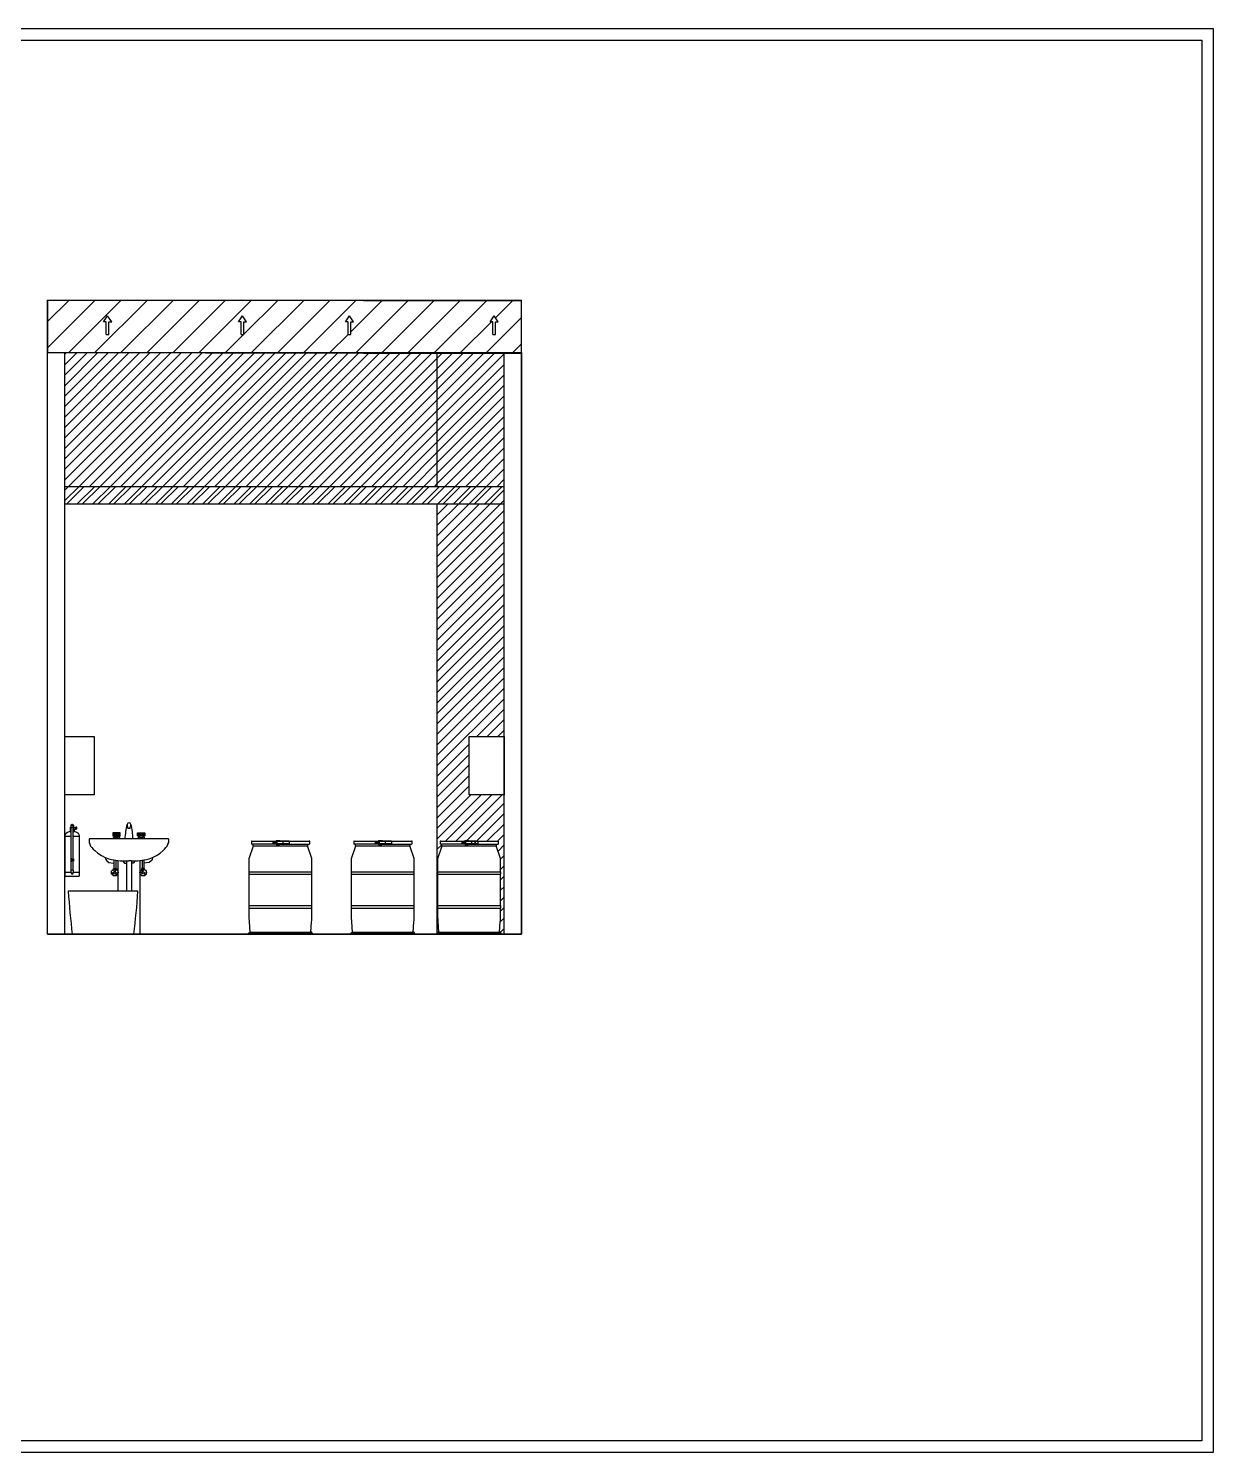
# Model space of a CAD drawing. Header units: millimetres. Extents: x -152054 to 94068, y -14280 to 91468.
# Drawn here: x -51222 to -41089, y 56711 to 68952 of the extents above; entities that cross this region are included whole.
import ezdxf

# ---------------------------------------------------------------- set-up
doc = ezdxf.new("R2010")
doc.units = ezdxf.units.MM
doc.layers.add('Edges', color=7, linetype='Continuous')
pattern_1 = [(45, (10333.21, 35344.997), (-44.90128, 44.90128), [])]

# ---------------------------------------------------------------- blocks, each defined once
blk = doc.blocks.new('A$C13BE08D9')
for p, q in [((0.267, 0.872), (0.205, 0.872)), ((0.205, 0.872), (0.205, 0.847)), ((0.208, 0.847), (0.208, 0.872)), ((0.211, 0.847), (0.211, 0.872)), ((0.217, 0.847), (0.217, 0.872)), ((0.225, 0.847), (0.225, 0.872)), ((0.23, 0.847), (0.23, 0.872)), ((0.242, 0.847), (0.242, 0.872)), ((0.248, 0.847), (0.248, 0.872)), ((0.256, 0.847), (0.256, 0.872)), ((0.262, 0.847), (0.262, 0.872)), ((0.265, 0.847), (0.265, 0.872)), ((0.267, 0.847), (0.267, 0.872)), ((0.333, 0.913), (0.352, 0.913)), ((0.335, 0.913), (0.35, 0.913)), ((0.335, 0.908), (0.335, 0.913)), ((0.35, 0.908), (0.335, 0.908)), ((0.35, 0.913), (0.35, 0.908)), ((0.417, 0.872), (0.479, 0.872)), ((0.417, 0.847), (0.417, 0.872)), ((0.42, 0.847), (0.42, 0.872)), ((0.423, 0.847), (0.423, 0.872)), ((0.428, 0.847), (0.428, 0.872)), ((0.437, 0.847), (0.437, 0.872)), ((0.442, 0.847), (0.442, 0.872)), ((0.454, 0.847), (0.454, 0.872)), ((0.459, 0.847), (0.459, 0.872)), ((0.468, 0.847), (0.468, 0.872)), ((0.473, 0.847), (0.473, 0.872)), ((0.476, 0.847), (0.476, 0.872)), ((0.479, 0.872), (0.479, 0.847)), ((0.004, 0.82), (0, 0.817)), ((0, 0.817), (0, 0.805)), ((0, 0.805), (0.001, 0.789)), ((0.001, 0.789), (0.006, 0.775)), ((0.342, 0.82), (0.004, 0.82)), ((0.006, 0.775), (0.013, 0.757)), ((0.013, 0.757), (0.024, 0.745)), ((0.024, 0.745), (0.036, 0.731)), ((0.205, 0.847), (0.267, 0.847)), ((0.228, 0.833), (0.205, 0.847)), ((0.217, 0.84), (0.205, 0.821)), ((0.236, 0.833), (0.228, 0.833)), ((0.228, 0.833), (0.228, 0.82)), ((0.244, 0.833), (0.236, 0.833)), ((0.267, 0.847), (0.244, 0.833)), ((0.244, 0.833), (0.244, 0.82)), ((0.256, 0.84), (0.267, 0.821)), ((0.68, 0.82), (0.342, 0.82)), ((0.479, 0.847), (0.417, 0.847)), ((0.44, 0.833), (0.417, 0.847)), ((0.429, 0.84), (0.417, 0.821)), ((0.448, 0.833), (0.44, 0.833)), ((0.44, 0.833), (0.44, 0.821)), ((0.456, 0.833), (0.448, 0.833)), ((0.479, 0.847), (0.456, 0.833)), ((0.456, 0.833), (0.456, 0.821)), ((0.468, 0.84), (0.479, 0.821)), ((0.648, 0.731), (0.66, 0.745)), ((0.66, 0.745), (0.671, 0.757)), ((0.671, 0.757), (0.678, 0.775)), ((0.678, 0.775), (0.684, 0.789)), ((0.684, 0.817), (0.68, 0.82)), ((0.684, 0.805), (0.684, 0.817)), ((0.684, 0.789), (0.684, 0.805)), ((0.036, 0.731), (0.048, 0.72)), ((0.048, 0.72), (0.075, 0.697)), ((0.075, 0.697), (0.107, 0.676)), ((0.107, 0.676), (0.139, 0.66)), ((0.139, 0.66), (0.17, 0.65)), ((0.139, 0.66), (0.143, 0.644)), ((0.143, 0.644), (0.152, 0.632)), ((0.152, 0.632), (0.169, 0.618)), ((0.169, 0.618), (0.213, 0.61)), ((0.17, 0.65), (0.193, 0.643)), ((0.193, 0.643), (0.213, 0.64)), ((0.213, 0.64), (0.23, 0.637)), ((0.213, 0.64), (0.213, 0.565)), ((0.23, 0.637), (0.248, 0.635)), ((0.23, 0.637), (0.23, 0.565)), ((0.248, 0.635), (0.268, 0.632)), ((0.248, 0.635), (0.248, 0.37)), ((0.268, 0.632), (0.287, 0.632)), ((0.287, 0.632), (0.321, 0.63)), ((0.287, 0.632), (0.305, 0.61)), ((0.321, 0.63), (0.321, 0.37)), ((0.321, 0.63), (0.342, 0.63)), ((0.363, 0.63), (0.342, 0.63)), ((0.363, 0.63), (0.397, 0.632)), ((0.363, 0.63), (0.363, 0.37)), ((0.397, 0.632), (0.379, 0.61)), ((0.397, 0.632), (0.416, 0.632)), ((0.416, 0.632), (0.436, 0.635)), ((0.436, 0.635), (0.455, 0.637)), ((0.436, 0.635), (0.436, 0)), ((0.455, 0.637), (0.471, 0.64)), ((0.455, 0.637), (0.455, 0.565)), ((0.471, 0.64), (0.492, 0.643)), ((0.471, 0.64), (0.471, 0.565)), ((0.516, 0.618), (0.471, 0.61)), ((0.492, 0.643), (0.515, 0.65)), ((0.515, 0.65), (0.545, 0.66)), ((0.532, 0.632), (0.516, 0.618)), ((0.542, 0.644), (0.532, 0.632)), ((0.545, 0.66), (0.542, 0.644)), ((0.545, 0.66), (0.578, 0.676)), ((0.578, 0.676), (0.61, 0.697)), ((0.61, 0.697), (0.636, 0.72)), ((0.636, 0.72), (0.648, 0.731)), ((0.211, 0.53), (0.193, 0.521)), ((0.215, 0.522), (0.2, 0.51)), ((0.209, 0.556), (0.209, 0.565)), ((0.209, 0.565), (0.234, 0.565)), ((0.218, 0.538), (0.216, 0.556)), ((0.22, 0.53), (0.22, 0.53)), ((0.22, 0.53), (0.22, 0.53)), ((0.225, 0.523), (0.241, 0.512)), ((0.227, 0.535), (0.23, 0.556)), ((0.228, 0.529), (0.248, 0.529)), ((0.234, 0.565), (0.234, 0.555)), ((0.305, 0.61), (0.321, 0.61)), ((0.379, 0.61), (0.363, 0.61)), ((0.456, 0.53), (0.437, 0.531)), ((0.46, 0.523), (0.443, 0.513)), ((0.476, 0.565), (0.451, 0.565)), ((0.451, 0.565), (0.451, 0.555)), ((0.457, 0.533), (0.455, 0.556)), ((0.465, 0.53), (0.464, 0.53)), ((0.464, 0.53), (0.464, 0.53)), ((0.466, 0.538), (0.468, 0.558)), ((0.469, 0.522), (0.486, 0.513)), ((0.472, 0.531), (0.492, 0.528)), ((0.476, 0.556), (0.476, 0.565)), ((0.248, 0), (0.436, 0))]:
    blk.add_line(p, q)
for centre, radius in [((0.22, 0.53), 0.0286), ((0.22, 0.529), 0.00862), ((0.464, 0.53), 0.0286), ((0.464, 0.529), 0.00862)]:
    blk.add_circle(centre, radius)
for centre, radius, start, end in [((1.036, 0.779), 0.73, 166.8545, 176.779), ((0.343, 0.941), 0.017, 12.1664, 167.8336), ((0.343, 0.941), 0.017, 167.8336, 190.5869), ((0.48, 0.969), 0.157, 191.26, 200.9757), ((0.205, 0.969), 0.157, 339.0243, 348.74), ((0.343, 0.941), 0.017, 349.4131, 12.1664), ((-0.351, 0.779), 0.73, 3.221, 13.1455)]:
    blk.add_arc(centre, radius, start, end)
blk = doc.blocks.new('Fire Extinguisher_back_dwgmodels.com')
at = {"color": 0}
for p, q in [((-8, 384), (-16, 384)), ((-16, 384), (-16, 368)), ((-8, 387), (-15, 387)), ((-8, 386), (-15, 386)), ((-15, 386), (-15, 384)), ((-14, 387), (-14, 403)), ((-14, 403), (14, 403)), ((-10, 408), (-11, 408)), ((-10, 408), (-11, 408)), ((-10, 421), (-10, 403)), ((10, 419), (-10, 419)), ((-8, 144), (-8, 395)), ((4, 426), (-4, 426)), ((8, 144), (8, 395)), ((15, 387), (8, 387)), ((15, 386), (8, 386)), ((16, 384), (8, 384)), ((10, 421), (10, 403)), ((10, 408), (10, 408)), ((10, 408), (10, 408)), ((10, 408), (10, 408)), ((11, 403), (11, 422)), ((12, 403), (12, 422)), ((14, 387), (14, 403)), ((14, 401), (29, 401)), ((14, 389), (29, 389)), ((15, 386), (15, 384)), ((16, 384), (16, 368)), ((39, 403), (29, 403)), ((29, 387), (29, 403)), ((39, 387), (29, 387)), ((37, 403), (37, 387)), ((39, 387), (39, 403)), ((-8, 326), (-60, 326)), ((60, 326), (8, 326)), ((-8, 50), (-8, 124)), ((-7, 124), (-7, 144)), ((-4, 124), (-4, 144)), ((4, 124), (4, 144)), ((7, 124), (7, 144)), ((8, 50), (8, 124)), ((-9, 30), (-60, 30)), ((-10, 50), (-10, 50)), ((-7, 27), (-7, 28)), ((-7, 27), (7, 27)), ((-6, 27), (-6, 16)), ((-6, 18), (6, 18)), ((6, 16), (-6, 16)), ((6, 27), (6, 16)), ((7, 27), (7, 28)), ((60, 30), (9, 30)), ((10, 50), (10, 50))]:
    blk.add_line(p, q, dxfattribs=at)
for points in [[(-16, 368, 0.097205), (-47, 355, 0.239427), (-60, 336), (-60, 6, 0.414214), (-54, 0), (54, 0, 0.414214), (60, 6), (60, 336, 0.239427), (47, 355, 0.097205), (16, 368)], [(-4, 144), (-10, 144, 0.414214), (-12, 142), (-12, 126, 0.414214), (-10, 124), (-4, 124)], [(4, 144), (10, 144, -0.414214), (12, 142), (12, 126, -0.414214), (10, 124), (4, 124)], [(7, 28, 0.414214), (10, 31), (10, 50), (-10, 50), (-10, 31, 0.414214), (-7, 28)]]:
    blk.add_lwpolyline(points, format="xyb", dxfattribs=at)
blk.add_lwpolyline([(-7, 28), (7, 28)], dxfattribs=at)
for centre, radius, start, end in [((-15, 386), 0.8, 90, 270), ((-11, 408), 0.177, 103.9584, 256.0416), ((-5, 420), 5.26, 84.5072, 167.7613), ((0, 395), 8, 0, 180), ((5, 420), 5.26, 12.2387, 95.4928), ((11, 408), 0.907, 130.2976, 160.7774), ((11, 408), 1.25, 117.9629, 156.6982), ((10, 408), 0.107, 12.2941, 92.9308), ((10, 408), 0.229, 7.2272, 76.9737), ((11, 408), 1.25, 191.8101, 242.0371), ((11, 408), 0.907, 180, 229.7024), ((11, 422), 0.447, 26.5651, 153.4349), ((11, 408), 0.907, 283.6156, 76.3844), ((11, 408), 1.25, 279.8268, 80.1732), ((15, 386), 0.8, 270, 90)]:
    blk.add_arc(centre, radius, start, end, dxfattribs=at)
for start_param, end_param in [(0, 1.047198), (2.094395, 3.141593)]:
    blk.add_ellipse((0, 368), major_axis=(-16, 0), ratio=0.208077, start_param=start_param, end_param=end_param, dxfattribs=at)
blk = doc.blocks.new('plastic water drum ls')
at = {"layer": 'Edges'}
for p, q in [((-10.88, 17.57), (-11.02, 17.49)), ((-11.02, 17.49), (-11.02, 16.47)), ((-11.02, 16.47), (-10.88, 16.39)), ((-10.88, 17.57), (-1.77, 17.57)), ((-10.44, 16.39), (-10.88, 16.39)), ((-10.35, 15.91), (-10.44, 16.39)), ((-1.74, 16.39), (-10.44, 16.39)), ((-2.74, 17.33), (-2.74, 17.33)), ((-2.74, 16.62), (-2.74, 17.33)), ((-1.82, 17.33), (-2.74, 17.33)), ((-1.82, 16.62), (-2.74, 16.62)), ((-2.54, 17.02), (-2.55, 16.99)), ((-2.55, 16.99), (-2.55, 16.97)), ((-2.55, 16.97), (-2.55, 16.94)), ((-2.55, 16.94), (-2.54, 16.92)), ((-2.53, 17.04), (-2.54, 17.02)), ((-2.54, 16.92), (-2.53, 16.9)), ((-2.51, 17.05), (-2.53, 17.04)), ((-2.53, 16.9), (-2.51, 16.88)), ((-2.49, 17.06), (-2.51, 17.05)), ((-2.51, 16.88), (-2.49, 16.87)), ((-2.47, 17.07), (-2.49, 17.06)), ((-2.49, 16.87), (-2.47, 16.87)), ((-2.46, 17.07), (-2.47, 17.07)), ((-2.46, 16.87), (-2.47, 16.87)), ((-2.44, 17.06), (-2.46, 17.07)), ((-2.46, 16.87), (-2.44, 16.87)), ((-2.42, 17.05), (-2.44, 17.06)), ((-2.42, 17.05), (-2.44, 17.06)), ((-2.44, 17.06), (-2.44, 17.06)), ((-2.44, 16.87), (-2.42, 16.88)), ((-2.44, 16.87), (-2.42, 16.88)), ((-2.44, 16.87), (-2.44, 16.87)), ((-2.4, 17.04), (-2.42, 17.05)), ((-2.41, 17.04), (-2.42, 17.05)), ((-2.42, 16.88), (-2.41, 16.9)), ((-2.42, 16.88), (-2.4, 16.9)), ((-2.39, 17.02), (-2.41, 17.04)), ((-2.41, 16.9), (-2.39, 16.92)), ((-2.39, 17.02), (-2.4, 17.04)), ((-2.4, 16.9), (-2.39, 16.92)), ((-2.38, 16.99), (-2.39, 17.02)), ((-2.38, 16.99), (-2.39, 17.02)), ((-2.39, 16.92), (-2.38, 16.94)), ((-2.39, 16.92), (-2.38, 16.94)), ((-2.38, 16.97), (-2.38, 16.99)), ((-2.37, 16.97), (-2.38, 16.99)), ((-2.38, 16.94), (-2.38, 16.97)), ((-2.38, 16.94), (-2.37, 16.97)), ((-2.09, 17.02), (-2.1, 16.99)), ((-2.1, 16.99), (-2.1, 16.97)), ((-2.1, 16.97), (-2.1, 16.94)), ((-2.1, 16.94), (-2.09, 16.92)), ((-2.08, 17.04), (-2.09, 17.02)), ((-2.09, 16.92), (-2.08, 16.9)), ((-2.06, 17.05), (-2.08, 17.04)), ((-2.08, 16.9), (-2.06, 16.88)), ((-2.04, 17.06), (-2.06, 17.05)), ((-2.06, 16.88), (-2.04, 16.87)), ((-2.02, 17.07), (-2.04, 17.06)), ((-2.04, 16.87), (-2.02, 16.87)), ((-2.01, 17.07), (-2.02, 17.07)), ((-2.01, 16.87), (-2.02, 16.87)), ((-2, 17.06), (-2.01, 17.07)), ((-2.01, 16.87), (-2, 16.87)), ((-1.97, 17.05), (-2, 17.06)), ((-1.99, 17.06), (-2, 17.06)), ((-2, 16.87), (-1.97, 16.88)), ((-2, 16.87), (-1.99, 16.87)), ((-1.97, 17.05), (-1.99, 17.06)), ((-1.99, 16.87), (-1.97, 16.88)), ((-1.95, 17.04), (-1.97, 17.05)), ((-1.96, 17.04), (-1.97, 17.05)), ((-1.97, 16.88), (-1.95, 16.9)), ((-1.97, 16.88), (-1.96, 16.9)), ((-1.94, 17.02), (-1.96, 17.04)), ((-1.96, 16.9), (-1.94, 16.92)), ((-1.94, 17.02), (-1.95, 17.04)), ((-1.95, 16.9), (-1.94, 16.92)), ((-1.93, 16.99), (-1.94, 17.02)), ((-1.93, 16.99), (-1.94, 17.02)), ((-1.94, 16.92), (-1.93, 16.94)), ((-1.94, 16.92), (-1.93, 16.94)), ((-1.93, 16.97), (-1.93, 16.99)), ((-1.93, 16.97), (-1.93, 16.99)), ((-1.93, 16.94), (-1.93, 16.97)), ((-1.93, 16.94), (-1.93, 16.97)), ((-1.82, 16.62), (-1.82, 17.33)), ((-1.82, 17.33), (-1.78, 17.33)), ((-1.78, 16.62), (-1.82, 16.62)), ((-1.78, 17.54), (-1.77, 17.56)), ((-1.78, 17.33), (-1.78, 17.54)), ((-1.78, 17.33), (-1.65, 17.33)), ((-1.78, 16.51), (-1.78, 16.62)), ((-1.65, 16.62), (-1.78, 16.62)), ((-1.77, 16.48), (-1.78, 16.51)), ((-1.77, 17.58), (-1.76, 17.6)), ((-1.77, 17.57), (-1.77, 17.58)), ((-1.77, 17.56), (-1.77, 17.57)), ((-1.77, 16.45), (-1.77, 16.48)), ((-1.76, 16.43), (-1.77, 16.45)), ((-1.76, 17.6), (-1.75, 17.61)), ((-1.75, 16.4), (-1.76, 16.43)), ((-1.75, 17.61), (-1.74, 17.63)), ((-1.74, 16.39), (-1.75, 16.4)), ((-1.74, 17.63), (-1.73, 17.64)), ((-1.73, 16.38), (-1.74, 16.39)), ((-1.73, 17.64), (-1.71, 17.65)), ((-1.72, 16.36), (-1.73, 16.38)), ((-1.7, 16.35), (-1.72, 16.36)), ((-1.71, 17.65), (-1.7, 17.66)), ((-1.7, 17.66), (-1.68, 17.67)), ((-1.68, 16.33), (-1.7, 16.35)), ((-1.68, 17.67), (-1.67, 17.68)), ((-1.68, 17.53), (-1.66, 17.53)), ((-1.66, 17.53), (-1.68, 17.53)), ((-1.68, 17.53), (-1.68, 17.53)), ((-1.66, 16.32), (-1.68, 16.33)), ((-1.67, 17.68), (-1.66, 17.68)), ((-1.66, 17.68), (-1.64, 17.68)), ((-1.66, 17.53), (-1.65, 17.53)), ((-1.64, 16.31), (-1.66, 16.32)), ((-1.64, 17.54), (-1.65, 17.54)), ((-1.65, 17.54), (-1.65, 17.54)), ((-1.65, 17.54), (-1.65, 17.53)), ((-1.65, 17.53), (-1.65, 17.33)), ((-1.65, 17.53), (-1.65, 17.53)), ((-1.65, 17.53), (-1.65, 17.53)), ((-1.65, 17.53), (-1.65, 17.53)), ((-1.61, 17.33), (-1.65, 17.33)), ((-1.65, 16.62), (-1.65, 16.51)), ((-1.61, 16.62), (-1.65, 16.62)), ((-1.65, 16.51), (-1.65, 16.5)), ((-1.65, 16.5), (-1.65, 16.49)), ((-1.65, 16.49), (-1.65, 16.48)), ((-1.65, 16.48), (-1.64, 16.47)), ((-1.64, 17.68), (-1.63, 17.68)), ((-1.63, 17.55), (-1.64, 17.55)), ((-1.64, 17.55), (-1.64, 17.55)), ((-1.64, 17.55), (-1.64, 17.54)), ((-1.64, 17.55), (-1.64, 17.55)), ((-1.64, 16.47), (-1.64, 16.47)), ((-1.64, 16.47), (-1.63, 16.46)), ((-1.61, 16.31), (-1.64, 16.31)), ((-0.43, 17.68), (-1.63, 17.68)), ((-1.63, 17.55), (-1.63, 17.55)), ((-1.44, 17.55), (-1.63, 17.55)), ((-1.63, 17.55), (-1.63, 17.55)), ((-1.63, 16.46), (-1.62, 16.45)), ((-1.62, 16.45), (-1.62, 16.45)), ((-1.62, 16.45), (-1.61, 16.44)), ((-1.61, 16.62), (-1.61, 17.33)), ((-1.61, 16.44), (-1.6, 16.44)), ((-1.61, 16.31), (-1.61, 16.3)), ((-1.61, 16.3), (-1.58, 16.3)), ((-1.6, 16.44), (-1.59, 16.44)), ((-1.59, 16.44), (-1.59, 16.44)), ((-1.59, 16.44), (-1.44, 16.44)), ((-1.58, 16.3), (-0.47, 16.3)), ((-1.56, 17.53), (-1.57, 17.52)), ((-1.56, 17.52), (-1.57, 17.52)), ((-1.56, 17.52), (-1.57, 17.52)), ((-1.56, 17.52), (-1.57, 17.51)), ((-1.57, 17.52), (-1.57, 17.51)), ((-1.57, 17.52), (-1.57, 17.52)), ((-1.57, 17.51), (-1.57, 17.51)), ((-1.55, 17.51), (-1.57, 17.51)), ((-1.57, 17.51), (-1.57, 17.5)), ((-1.57, 17.51), (-1.57, 17.5)), ((-1.57, 17.5), (-1.57, 17.44)), ((-1.57, 17.5), (-1.57, 17.5)), ((-1.57, 17.5), (-1.57, 17.44)), ((-1.55, 17.5), (-1.57, 17.5)), ((-1.57, 17.44), (-1.57, 17.44)), ((-1.57, 17.44), (-1.55, 17.44)), ((-1.57, 16.56), (-1.57, 16.56)), ((-1.57, 16.56), (-1.57, 16.49)), ((-1.57, 16.56), (-1.57, 16.49)), ((-1.55, 16.56), (-1.57, 16.56)), ((-1.57, 16.49), (-1.57, 16.49)), ((-1.57, 16.49), (-1.57, 16.49)), ((-1.57, 16.49), (-1.57, 16.49)), ((-1.57, 16.49), (-1.57, 16.49)), ((-1.57, 16.48), (-1.57, 16.49)), ((-1.56, 16.48), (-1.57, 16.49)), ((-1.55, 16.49), (-1.57, 16.49)), ((-1.55, 16.49), (-1.57, 16.49)), ((-1.56, 16.48), (-1.57, 16.48)), ((-1.56, 16.48), (-1.57, 16.48)), ((-1.57, 16.48), (-1.57, 16.48)), ((-1.56, 16.47), (-1.57, 16.48)), ((-1.55, 17.53), (-1.56, 17.53)), ((-1.56, 17.53), (-1.56, 17.53)), ((-1.56, 17.53), (-1.56, 17.52)), ((-1.56, 17.53), (-1.56, 17.53)), ((-1.54, 17.53), (-1.56, 17.53)), ((-1.56, 17.52), (-1.56, 17.52)), ((-1.54, 17.52), (-1.56, 17.52)), ((-1.55, 17.52), (-1.56, 17.52)), ((-1.56, 16.48), (-1.56, 16.48)), ((-1.56, 16.47), (-1.56, 16.48)), ((-1.55, 16.48), (-1.56, 16.48)), ((-1.54, 16.48), (-1.56, 16.48)), ((-1.56, 16.47), (-1.56, 16.47)), ((-1.55, 16.47), (-1.56, 16.47)), ((-1.56, 16.47), (-1.56, 16.47)), ((-1.54, 16.47), (-1.56, 16.47)), ((-1.55, 17.53), (-1.55, 17.53)), ((-1.55, 17.53), (-1.54, 17.53)), ((-1.54, 17.52), (-1.55, 17.52)), ((-1.55, 17.52), (-1.55, 17.51)), ((-1.52, 17.52), (-1.55, 17.52)), ((-1.52, 17.51), (-1.55, 17.51)), ((-1.55, 17.51), (-1.55, 17.5)), ((-1.55, 17.5), (-1.55, 17.44)), ((-1.52, 17.5), (-1.55, 17.5)), ((-1.55, 17.44), (-1.52, 17.44)), ((-1.55, 16.56), (-1.55, 16.49)), ((-1.52, 16.56), (-1.55, 16.56)), ((-1.55, 16.49), (-1.52, 16.49)), ((-1.55, 16.49), (-1.55, 16.49)), ((-1.55, 16.49), (-1.55, 16.48)), ((-1.52, 16.49), (-1.55, 16.49)), ((-1.55, 16.48), (-1.54, 16.48)), ((-1.52, 16.48), (-1.55, 16.48)), ((-1.55, 16.47), (-1.55, 16.47)), ((-1.55, 16.47), (-1.55, 16.47)), ((-1.55, 16.47), (-1.54, 16.47)), ((-1.54, 17.53), (-1.54, 17.52)), ((-1.51, 17.53), (-1.54, 17.53)), ((-1.54, 17.53), (-1.53, 17.53)), ((-1.54, 17.53), (-1.54, 17.53)), ((-1.51, 17.52), (-1.54, 17.52)), ((-1.54, 16.48), (-1.54, 16.47)), ((-1.51, 16.48), (-1.54, 16.48)), ((-1.51, 16.47), (-1.54, 16.47)), ((-1.54, 16.47), (-1.53, 16.47)), ((-1.52, 17.53), (-1.53, 17.53)), ((-1.53, 16.47), (-1.51, 16.47)), ((-1.51, 17.53), (-1.52, 17.53)), ((-1.47, 17.52), (-1.52, 17.52)), ((-1.52, 17.52), (-1.51, 17.52)), ((-1.52, 17.51), (-1.52, 17.52)), ((-1.48, 17.51), (-1.52, 17.51)), ((-1.52, 17.51), (-1.52, 17.5)), ((-1.52, 17.5), (-1.48, 17.5)), ((-1.52, 17.5), (-1.52, 17.44)), ((-1.52, 17.44), (-1.48, 17.44)), ((-1.52, 16.56), (-1.52, 16.49)), ((-1.48, 16.56), (-1.52, 16.56)), ((-1.52, 16.49), (-1.52, 16.49)), ((-1.52, 16.49), (-1.48, 16.49)), ((-1.52, 16.48), (-1.52, 16.49)), ((-1.48, 16.49), (-1.52, 16.49)), ((-1.51, 16.48), (-1.52, 16.48)), ((-1.47, 16.48), (-1.52, 16.48)), ((-1.47, 17.53), (-1.51, 17.53)), ((-1.51, 17.52), (-1.51, 17.53)), ((-1.51, 17.53), (-1.5, 17.53)), ((-1.47, 17.52), (-1.51, 17.52)), ((-1.51, 16.47), (-1.51, 16.48)), ((-1.47, 16.48), (-1.51, 16.48)), ((-1.47, 16.47), (-1.51, 16.47)), ((-1.51, 16.47), (-1.5, 16.47)), ((-1.5, 17.53), (-1.49, 17.53)), ((-1.5, 16.47), (-1.47, 16.47)), ((-1.47, 17.53), (-1.49, 17.53)), ((-1.47, 17.52), (-1.48, 17.51)), ((-1.43, 17.51), (-1.48, 17.51)), ((-1.48, 17.51), (-1.48, 17.5)), ((-1.48, 17.5), (-1.48, 17.44)), ((-1.43, 17.5), (-1.48, 17.5)), ((-1.48, 17.44), (-1.45, 17.44)), ((-1.48, 16.56), (-1.48, 16.49)), ((-1.45, 16.56), (-1.48, 16.56)), ((-1.48, 16.49), (-1.48, 16.49)), ((-1.43, 16.49), (-1.48, 16.49)), ((-1.43, 16.49), (-1.48, 16.49)), ((-1.47, 16.48), (-1.48, 16.49)), ((-1.47, 17.53), (-1.47, 17.52)), ((-1.47, 17.53), (-1.46, 17.53)), ((0.87, 17.53), (-1.47, 17.53)), ((-1.47, 17.52), (-1.47, 17.52)), ((-1.43, 17.52), (-1.47, 17.52)), ((0.87, 17.52), (-1.47, 17.52)), ((-1.43, 16.48), (-1.47, 16.48)), ((-1.47, 16.48), (-1.47, 16.48)), ((-1.47, 16.47), (-1.47, 16.48)), ((-1.47, 16.48), (0.87, 16.48)), ((-1.47, 16.47), (-1.46, 16.47)), ((0.87, 16.47), (-1.47, 16.47)), ((-1.46, 17.53), (-1.46, 17.54)), ((-1.46, 17.54), (-1.45, 17.54)), ((-1.2, 17.54), (-1.46, 17.54)), ((-1.42, 17.53), (-1.46, 17.53)), ((-1.46, 17.53), (-1.46, 17.53)), ((-1.46, 16.47), (-1.46, 16.46)), ((-1.46, 16.47), (-1.46, 16.47)), ((-1.46, 16.47), (-1.45, 16.47)), ((-1.46, 16.46), (-1.45, 16.46)), ((-1.2, 16.46), (-1.46, 16.46)), ((-1.45, 17.54), (-1.44, 17.54)), ((-1.45, 17.44), (-1.45, 16.56)), ((-1.45, 17.44), (-1.43, 17.44)), ((-1.43, 16.56), (-1.45, 16.56)), ((-1.45, 16.47), (-1.44, 16.47)), ((-1.45, 16.46), (-1.44, 16.44)), ((-1.45, 16.46), (-1.45, 16.46)), ((-1.45, 16.46), (-1.44, 16.45)), ((-1.44, 17.55), (-1.44, 17.55)), ((-1.44, 17.54), (-1.44, 17.55)), ((-1.44, 17.55), (-1.43, 17.55)), ((-1.42, 17.55), (-1.44, 17.55)), ((-1.42, 16.47), (-1.44, 16.47)), ((-1.44, 16.45), (-1.43, 16.45)), ((-1.44, 16.44), (-0.48, 16.44)), ((-1.43, 17.55), (-1.42, 17.55)), ((-1.43, 17.52), (-1.43, 17.51)), ((-1.43, 17.52), (0.87, 17.52)), ((-1.43, 17.51), (-1.43, 17.5)), ((-1.43, 17.51), (0.87, 17.51)), ((-1.43, 17.5), (-1.43, 17.44)), ((-1.43, 17.5), (0.87, 17.5)), ((-1.43, 17.44), (-1.43, 16.56)), ((-1.43, 16.56), (-1.43, 16.49)), ((-1.43, 16.49), (-1.43, 16.49)), ((-1.43, 16.49), (-1.43, 16.48)), ((-1.43, 16.49), (0.87, 16.49)), ((0.87, 16.49), (-1.43, 16.49)), ((-1.43, 16.48), (0.87, 16.48)), ((-1.43, 16.45), (-1.42, 16.45)), ((-1.42, 17.55), (-1.41, 17.55)), ((-1.42, 17.53), (-1.42, 17.53)), ((-1.2, 17.53), (-1.42, 17.53)), ((-1.42, 16.47), (-1.41, 16.47)), ((-1.42, 16.47), (-1.42, 16.47)), ((-1.42, 16.45), (-1.41, 16.45)), ((-1.41, 17.55), (-1.4, 17.55)), ((-1.41, 16.47), (-1.4, 16.47)), ((-1.41, 16.45), (-1.4, 16.44)), ((-1.4, 17.55), (-1.39, 17.55)), ((-1.4, 16.47), (-1.33, 16.47)), ((-1.4, 16.44), (-1.39, 16.44)), ((-1.39, 17.55), (-1.37, 17.56)), ((-1.39, 16.44), (-1.37, 16.44)), ((-1.37, 17.56), (-1.36, 17.56)), ((-1.37, 16.44), (-1.36, 16.44)), ((-1.36, 17.56), (-1.35, 17.56)), ((-1.36, 16.44), (-1.35, 16.44)), ((-1.35, 17.56), (-1.34, 17.56)), ((-1.35, 16.44), (-1.34, 16.44)), ((-1.33, 17.56), (-1.34, 17.56)), ((-1.33, 16.44), (-1.34, 16.44)), ((-1.33, 17.56), (-1.32, 17.56)), ((-1.33, 17.56), (-1.33, 17.56)), ((-1.33, 16.47), (-1.33, 16.47)), ((-1.33, 16.47), (-1.3, 16.47)), ((-1.33, 16.44), (-1.32, 16.44)), ((-1.33, 16.44), (-1.33, 16.44)), ((-1.32, 17.56), (-1.32, 17.56)), ((-1.32, 17.56), (-1.32, 17.56)), ((-1.32, 17.56), (-1.31, 17.56)), ((-1.32, 17.56), (-1.32, 17.56)), ((-1.32, 16.44), (-1.32, 16.44)), ((-1.32, 16.44), (-1.32, 16.44)), ((-1.32, 16.44), (-1.31, 16.44)), ((-1.32, 16.44), (-1.32, 16.44)), ((-1.31, 17.56), (-1.3, 17.56)), ((-1.31, 16.44), (-1.3, 16.44)), ((-1.3, 17.56), (-1.28, 17.56)), ((-1.3, 16.47), (-1.26, 16.47)), ((-1.3, 16.44), (-1.28, 16.44)), ((-1.28, 17.56), (-1.27, 17.55)), ((-1.28, 16.44), (-1.27, 16.44)), ((-1.27, 17.55), (-1.26, 17.55)), ((-1.27, 16.44), (-1.26, 16.44)), ((-1.26, 17.55), (-1.25, 17.55)), ((-1.25, 16.47), (-1.26, 16.47)), ((-1.26, 16.44), (-1.25, 16.45)), ((-1.24, 17.55), (-1.25, 17.55)), ((-1.25, 16.47), (-1.21, 16.47)), ((-1.25, 16.45), (-1.24, 16.45)), ((-1.24, 17.55), (-1.23, 17.55)), ((-0.44, 17.55), (-1.24, 17.55)), ((-1.24, 16.45), (-1.23, 16.45)), ((-1.23, 17.55), (-1.22, 17.54)), ((-1.23, 16.45), (-1.22, 16.45)), ((-1.22, 17.54), (-1.21, 17.54)), ((-1.22, 16.45), (-1.21, 16.46)), ((-1.21, 17.54), (-1.2, 17.54)), ((-1.21, 16.47), (-1.21, 16.47)), ((-1.21, 16.47), (-1.2, 16.47)), ((-1.21, 16.46), (-1.2, 16.46)), ((-1.2, 17.53), (-1.2, 17.54)), ((-1.15, 17.53), (-1.2, 17.53)), ((-1.2, 16.47), (-1.2, 16.46)), ((-1.2, 16.47), (-1.15, 16.47)), ((-1.14, 17.53), (-1.15, 17.53)), ((-1.14, 16.47), (-1.15, 16.47)), ((-1.14, 17.53), (-0.86, 17.53)), ((-1.14, 16.47), (-1.03, 16.47)), ((-0.86, 16.47), (-1.03, 16.47)), ((-0.86, 17.53), (-0.86, 17.53)), ((-0.58, 17.53), (-0.86, 17.53)), ((-0.86, 17.53), (-0.47, 17.53)), ((-0.86, 16.47), (-0.76, 16.47)), ((-0.86, 16.47), (-0.86, 16.47)), ((-0.58, 16.47), (-0.76, 16.47)), ((-0.76, 16.47), (-0.49, 16.47)), ((-0.47, 17.53), (-0.58, 17.53)), ((-0.49, 16.47), (-0.58, 16.47)), ((-0.49, 16.47), (-0.43, 16.47)), ((-0.48, 16.44), (-0.47, 16.44)), ((-0.47, 17.53), (-0.42, 17.53)), ((-0.47, 16.44), (-0.46, 16.44)), ((-0.47, 16.3), (-0.45, 16.3)), ((-0.46, 16.44), (-0.45, 16.44)), ((-0.45, 16.44), (-0.45, 16.45)), ((-0.45, 16.45), (-0.44, 16.45)), ((-0.45, 16.3), (-0.42, 16.31)), ((-0.43, 17.55), (-0.44, 17.55)), ((-0.44, 16.45), (-0.43, 16.46)), ((-0.4, 17.68), (-0.43, 17.68)), ((-0.42, 17.54), (-0.43, 17.55)), ((-0.43, 17.55), (-0.43, 17.55)), ((-0.43, 17.55), (-0.43, 17.55)), ((-0.43, 16.46), (-0.43, 16.47)), ((-0.43, 16.47), (-0.43, 16.47)), ((-0.43, 16.47), (-0.3, 16.47)), ((-0.42, 17.53), (-0.42, 17.54)), ((-0.42, 17.54), (-0.42, 17.54)), ((-0.42, 17.54), (-0.42, 17.54)), ((-0.42, 17.53), (-0.42, 17.53)), ((-0.42, 17.53), (-0.42, 17.53)), ((-0.42, 17.53), (-0.42, 17.53)), ((-0.42, 17.53), (-0.29, 17.53)), ((-0.42, 16.31), (-0.4, 16.32)), ((-0.38, 17.67), (-0.4, 17.68)), ((-0.4, 16.32), (-0.38, 16.33)), ((-0.36, 17.66), (-0.38, 17.67)), ((-0.38, 16.33), (-0.36, 16.35)), ((-0.35, 17.65), (-0.36, 17.66)), ((-0.36, 16.35), (-0.34, 16.36)), ((-0.33, 17.64), (-0.35, 17.65)), ((-0.34, 16.36), (-0.33, 16.38)), ((-0.32, 17.62), (-0.33, 17.64)), ((-0.33, 16.38), (-0.32, 16.39)), ((-0.31, 17.6), (-0.32, 17.62)), ((-0.32, 16.41), (-0.3, 16.43)), ((-0.32, 16.39), (-0.32, 16.41)), ((-0.32, 16.39), (10.44, 16.39)), ((-0.3, 17.58), (-0.31, 17.6)), ((-0.3, 17.57), (-0.3, 17.58)), ((-0.3, 17.56), (-0.3, 17.57)), ((-0.3, 17.57), (10.88, 17.57)), ((-0.29, 17.53), (-0.3, 17.56)), ((-0.3, 16.46), (-0.3, 16.47)), ((-0.3, 16.47), (0.33, 16.47)), ((-0.3, 16.43), (-0.3, 16.46)), ((0.29, 17.53), (-0.29, 17.53)), ((0.58, 17.53), (0.29, 17.53)), ((0.86, 17.53), (0.29, 17.53)), ((0.58, 16.47), (0.33, 16.47)), ((0.33, 16.47), (0.58, 16.47)), ((0.86, 17.53), (0.58, 17.53)), ((0.58, 16.47), (0.58, 16.47)), ((0.86, 16.47), (0.58, 16.47)), ((0.86, 17.53), (0.87, 17.53)), ((0.86, 17.53), (0.87, 17.53)), ((0.86, 16.47), (0.87, 16.47)), ((0.86, 16.47), (0.87, 16.47)), ((0.87, 17.53), (0.87, 17.53)), ((0.87, 17.53), (0.87, 17.52)), ((0.87, 17.53), (0.87, 17.53)), ((0.87, 17.53), (0.87, 17.53)), ((1.36, 17.53), (0.87, 17.53)), ((0.87, 17.53), (3.22, 17.53)), ((0.87, 17.52), (0.87, 17.52)), ((0.87, 17.52), (0.87, 17.51)), ((0.87, 17.52), (3.22, 17.52)), ((0.87, 17.52), (3.23, 17.52)), ((0.87, 17.51), (0.87, 17.51)), ((0.87, 17.51), (0.87, 17.5)), ((0.87, 17.51), (3.23, 17.51)), ((0.87, 17.5), (0.87, 16.49)), ((3.23, 17.5), (0.87, 17.5)), ((0.87, 16.49), (0.87, 16.49)), ((0.87, 16.48), (0.87, 16.49)), ((3.23, 16.49), (0.87, 16.49)), ((3.23, 16.49), (0.87, 16.49)), ((0.87, 16.48), (0.87, 16.48)), ((0.87, 16.47), (0.87, 16.48)), ((0.87, 16.48), (0.87, 16.48)), ((3.22, 16.48), (0.87, 16.48)), ((3.23, 16.48), (0.87, 16.48)), ((0.87, 16.47), (0.87, 16.47)), ((0.87, 16.47), (0.87, 16.47)), ((0.87, 16.47), (0.87, 16.47)), ((0.87, 16.47), (0.87, 16.47)), ((0.87, 16.47), (1.36, 16.47)), ((3.22, 16.47), (0.87, 16.47)), ((1.36, 17.53), (1.37, 17.53)), ((1.36, 16.47), (1.37, 16.47)), ((1.86, 17.53), (1.37, 17.53)), ((1.82, 16.47), (1.37, 16.47)), ((1.82, 16.47), (1.86, 16.47)), ((1.86, 17.53), (1.86, 17.53)), ((1.86, 17.53), (2.33, 17.53)), ((2.3, 16.47), (1.86, 16.47)), ((1.86, 16.47), (1.86, 16.47)), ((2.3, 16.47), (2.33, 16.47)), ((2.33, 17.53), (2.34, 17.53)), ((2.33, 16.47), (2.34, 16.47)), ((2.34, 17.53), (2.8, 17.53)), ((2.34, 16.47), (2.8, 16.47)), ((2.84, 17.53), (2.8, 17.53)), ((2.8, 17.53), (2.8, 17.53)), ((2.8, 16.47), (2.8, 16.47)), ((2.81, 16.47), (2.8, 16.47)), ((2.81, 16.47), (2.83, 16.47)), ((2.83, 16.47), (2.84, 16.47)), ((2.87, 17.53), (2.84, 17.53)), ((2.87, 16.47), (2.84, 16.47)), ((2.91, 17.53), (2.87, 17.53)), ((2.87, 17.53), (2.87, 17.53)), ((2.91, 16.47), (2.87, 16.47)), ((2.94, 17.53), (2.91, 17.53)), ((2.94, 16.47), (2.91, 16.47)), ((2.91, 16.47), (2.91, 16.47)), ((2.95, 17.53), (2.94, 17.53)), ((2.95, 16.47), (2.94, 16.47)), ((2.95, 17.53), (2.98, 17.53)), ((2.97, 16.47), (2.95, 16.47)), ((2.97, 16.47), (2.98, 16.47)), ((3.01, 17.53), (2.98, 17.53)), ((2.98, 17.53), (2.98, 17.53)), ((2.98, 16.47), (3.01, 16.47)), ((3.04, 17.53), (3.01, 17.53)), ((3.01, 16.47), (3.01, 16.47)), ((3.01, 16.47), (3.04, 16.47)), ((3.01, 16.47), (3.01, 16.47)), ((3.05, 17.53), (3.04, 17.53)), ((3.05, 16.47), (3.04, 16.47)), ((3.05, 17.53), (3.08, 17.53)), ((3.07, 16.47), (3.05, 16.47)), ((3.08, 16.47), (3.07, 16.47)), ((3.12, 17.53), (3.08, 17.53)), ((3.08, 17.53), (3.08, 17.53)), ((3.11, 16.47), (3.08, 16.47)), ((3.12, 16.47), (3.11, 16.47)), ((3.15, 17.53), (3.12, 17.53)), ((3.12, 16.47), (3.13, 16.47)), ((3.13, 16.47), (3.15, 16.47)), ((3.19, 17.53), (3.15, 17.53)), ((3.15, 17.53), (3.15, 17.53)), ((3.16, 16.47), (3.15, 16.47)), ((3.15, 16.47), (3.15, 16.47)), ((3.16, 16.47), (3.18, 16.47)), ((3.18, 16.47), (3.19, 16.47)), ((3.19, 17.53), (3.2, 17.53)), ((3.19, 16.47), (3.19, 16.47)), ((3.21, 16.47), (3.19, 16.47)), ((3.2, 17.53), (3.21, 17.53)), ((3.21, 17.53), (3.21, 17.53)), ((3.21, 17.53), (3.22, 17.53)), ((3.21, 16.47), (3.21, 16.47)), ((3.21, 16.47), (3.22, 16.47)), ((3.22, 17.53), (3.22, 17.52)), ((3.22, 17.53), (3.23, 17.52)), ((3.22, 17.53), (3.22, 17.53)), ((3.22, 17.53), (3.22, 17.53)), ((3.22, 17.52), (3.23, 17.52)), ((3.22, 17.52), (3.23, 17.52)), ((3.22, 16.48), (3.23, 16.48)), ((3.22, 16.48), (3.23, 16.48)), ((3.22, 16.47), (3.22, 16.48)), ((3.22, 16.47), (3.23, 16.48)), ((3.22, 16.47), (3.22, 16.47)), ((3.22, 16.47), (3.22, 16.47)), ((3.23, 17.52), (3.24, 17.52)), ((3.23, 17.52), (3.23, 17.51)), ((3.23, 17.52), (3.23, 17.52)), ((3.23, 17.52), (3.24, 17.52)), ((3.23, 17.51), (3.23, 17.5)), ((3.23, 17.51), (3.24, 17.51)), ((3.23, 17.5), (3.24, 17.5)), ((3.23, 17.5), (3.23, 16.49)), ((3.23, 16.49), (3.24, 16.49)), ((3.23, 16.49), (3.23, 16.49)), ((3.23, 16.48), (3.23, 16.49)), ((3.23, 16.49), (3.24, 16.49)), ((3.23, 16.48), (3.24, 16.48)), ((3.23, 16.48), (3.23, 16.48)), ((3.23, 16.48), (3.24, 16.48)), ((3.24, 17.52), (3.24, 17.52)), ((3.24, 17.52), (3.24, 17.51)), ((3.24, 17.51), (3.24, 17.5)), ((3.24, 17.51), (3.24, 17.5)), ((3.24, 17.51), (3.24, 17.51)), ((3.24, 17.5), (3.24, 17.5)), ((3.24, 17.5), (3.24, 16.49)), ((3.24, 17.5), (3.24, 16.49)), ((3.24, 16.49), (3.24, 16.49)), ((3.24, 16.49), (3.24, 16.49)), ((3.24, 16.49), (3.24, 16.49)), ((3.24, 16.49), (3.24, 16.49)), ((3.24, 16.48), (3.24, 16.49)), ((3.24, 16.48), (3.24, 16.48)), ((10.35, 15.91), (10.44, 16.39)), ((10.44, 16.39), (10.88, 16.39)), ((11.02, 17.49), (10.88, 17.57)), ((10.88, 16.39), (11.02, 16.47)), ((11.02, 16.47), (11.02, 17.49)), ((-11.82, 10.97), (-10.21, 15.71)), ((-11.82, 5.94), (-11.82, 10.97)), ((-10.35, 15.71), (-10.35, 15.91)), ((-10.35, 15.71), (-10.21, 15.71)), ((-10.21, 15.71), (10.21, 15.71)), ((10.21, 15.71), (10.35, 15.71)), ((11.82, 10.97), (10.21, 15.71)), ((10.35, 15.71), (10.35, 15.91)), ((11.82, 5.94), (11.82, 10.97)), ((-11.87, 5.02), (-11.87, 5.94)), ((-11.82, 5.94), (-11.87, 5.94)), ((-11.82, 5.94), (11.82, 5.94)), ((11.87, 5.94), (11.82, 5.94)), ((11.87, 5.02), (11.87, 5.94)), ((-11.87, 5.02), (-11.82, 5.02)), ((-11.82, -6.85), (-11.82, 5.02)), ((-11.82, 5.02), (11.82, 5.02)), ((11.82, 5.02), (11.87, 5.02)), ((11.82, -6.85), (11.82, 5.02)), ((-11.87, -7.77), (-11.87, -6.85)), ((-11.82, -6.85), (-11.87, -6.85)), ((-11.87, -7.77), (-11.82, -7.77)), ((-11.82, -6.85), (11.82, -6.85)), ((-11.82, -11.35), (-11.82, -7.77)), ((-11.82, -7.77), (11.82, -7.77)), ((11.87, -6.85), (11.82, -6.85)), ((11.82, -7.77), (11.87, -7.77)), ((11.82, -11.35), (11.82, -7.77)), ((11.87, -7.77), (11.87, -6.85)), ((-11.81, -11.9), (-11.82, -11.35)), ((-11.78, -12.44), (-11.81, -11.9)), ((-11.74, -12.98), (-11.78, -12.44)), ((-11.48, -16.92), (-11.74, -12.98)), ((11.48, -16.92), (11.74, -12.98)), ((11.74, -12.98), (11.78, -12.44)), ((11.78, -12.44), (11.81, -11.9)), ((11.81, -11.9), (11.82, -11.35)), ((-12.08, -17.68), (-12.08, -17.28)), ((-11.88, -17.28), (-12.08, -17.28)), ((12.08, -17.68), (-12.08, -17.68)), ((-11.88, -17.28), (-11.78, -16.92)), ((-11.88, -17.28), (11.88, -17.28)), ((-11.48, -16.92), (-11.78, -16.92)), ((-11.48, -16.92), (11.48, -16.92)), ((11.78, -16.92), (11.48, -16.92)), ((11.88, -17.28), (11.78, -16.92)), ((12.08, -17.28), (11.88, -17.28)), ((12.08, -17.68), (12.08, -17.28))]:
    blk.add_line(p, q, dxfattribs=at)

msp = doc.modelspace()

# ---------------------------------------------------------------- hatches: boundary and pattern name
h = msp.add_hatch()
h.set_pattern_fill('ANSI31', color=3, scale=50)
h.set_pattern_definition([(45, (13494, 35345), (-112.2532, 112.2532), [])])
h.paths.add_polyline_path([(-46983.2, 66608.8), (-51058.2, 66615.7), (-51058.2, 66165.7), (-46983.2, 66165.7)])
h.paths.add_polyline_path([(-48497.2, 66431.5), (-48462.4, 66482.6), (-48427.5, 66431.6), (-48450.7, 66431.5), (-48450.6, 66321.4), (-48473.8, 66321.4), (-48474, 66431.5)], flags=16)
h.paths.add_polyline_path([(-49347, 66431.6), (-49370.2, 66431.5), (-49370.1, 66321.4), (-49393.3, 66321.4), (-49393.5, 66431.5), (-49416.7, 66431.5), (-49381.9, 66482.6)], flags=16)
h.paths.add_polyline_path([(-47254.5, 66431.5), (-47219.7, 66482.6), (-47184.8, 66431.6), (-47208, 66431.5), (-47207.9, 66321.4), (-47231.1, 66321.4), (-47231.3, 66431.5)], flags=16)
h.paths.add_polyline_path([(-50506.5, 66431.6), (-50529.7, 66431.5), (-50529.6, 66321.4), (-50552.8, 66321.4), (-50553, 66431.5), (-50576.2, 66431.5), (-50541.4, 66482.6)], flags=16)
at = {"true_color": 0x939598, "transparency": 33554483}
h = msp.add_hatch(dxfattribs=at)
h.set_pattern_fill('ANSI31', color=252, scale=20)
h.set_pattern_definition(pattern_1)
h.paths.add_polyline_path([(-47708.2, 66165.7), (-50908.2, 66165.7), (-50908.2, 65015.7), (-47708.2, 65015.7)])
h = msp.add_hatch(dxfattribs=at)
h.set_pattern_fill('ANSI31', color=252, scale=20)
h.set_pattern_definition(pattern_1)
h.paths.add_polyline_path([(-47182.8, 61940.6), (-47196.1, 61940.6), (-47198.1, 61929.7), (-47198.1, 61925.2), (-47201.2, 61925.2), (-47164.6, 61817.4), (-47164.6, 61703), (-47163.5, 61703), (-47163.5, 61681.9), (-47164.6, 61412.1), (-47163.5, 61412.1), (-47163.5, 61391.1), (-47164.6, 61309.7), (-47164.9, 61291.2), (-47166.5, 61272.7), (-47172.3, 61183), (-47165.6, 61183), (-47163.3, 61174.9), (-47703.6, 61174.9), (-47701.3, 61183), (-47694.5, 61183), (-47700.4, 61272.7), (-47702, 61291.2), (-47702.3, 61309.7), (-47702.3, 61391.1), (-47703.4, 61391.1), (-47703.4, 61412.1), (-47702.3, 61681.9), (-47703.4, 61681.9), (-47703.4, 61703), (-47702.3, 61703), (-47702.3, 61817.4), (-47665.7, 61925.2), (-47668.7, 61925.2), (-47668.7, 61929.7), (-47670.8, 61940.6), (-47684, 61940.6), (-47684, 61967.4), (-47478.5, 61967.4), (-47465.9, 61971.8), (-47465.9, 61970.1), (-47443.2, 61970.1), (-47182.8, 61967.4)], flags=16)
h.paths.add_polyline_path([(-47369.8, 61966.5), (-47369.7, 61966.5), (-47368.9, 61966.5), (-47368.1, 61966.5)], flags=16)
h.paths.add_polyline_path([(-47426.8, 61966.5), (-47413.8, 61966.5), (-47402.4, 61966.5), (-47396.9, 61966.5), (-47391.3, 61966.5), (-47380.4, 61966.5), (-47375.3, 61966.5), (-47367.3, 61966.5), (-47359.7, 61966.7), (-47359.7, 61940.6), (-47440.8, 61940.6), (-47442, 61938.7), (-47474.9, 61938.7), (-47474.9, 61940.6), (-47495.8, 61940.6), (-47495.8, 61962.1), (-47474.9, 61962.1), (-47473.8, 61962.9), (-47473.8, 61967), (-47473.8, 61967), (-47473.7, 61967.3), (-47473.7, 61967.4), (-47473.6, 61967.7), (-47471, 61973.7), (-47471, 61970), (-47470.7, 61970), (-47466.4, 61970.6), (-47466.4, 61967), (-47465.7, 61967), (-47465.5, 61967.1), (-47465.2, 61967.1), (-47464.9, 61967.1), (-47464.7, 61967.1), (-47464.4, 61967.2), (-47464.2, 61967.2), (-47463.9, 61967.2), (-47463.4, 61967.2), (-47463.2, 61967.2), (-47458.7, 61967), (-47440.1, 61967), (-47440.1, 61966.5)], flags=16)
h.paths.add_polyline_path([(-47360.1, 61966.4), (-47360.4, 61966.5), (-47360.4, 61966.5), (-47374.7, 61966.4)], flags=0)
h.paths.add_polyline_path([(-47360, 61966.3), (-47360.2, 61966.5), (-47360.3, 61966.5), (-47392.4, 61966.3)], flags=0)
h.paths.add_polyline_path([(-47473.8, 61946), (-47473.8, 61944.5), (-47471, 61944.5), (-47471, 61946)], flags=0)
h.paths.add_polyline_path([(-47465.9, 61966), (-47465.9, 61964.6), (-47466.4, 61964.6), (-47473.8, 61962.1), (-47471, 61962.1), (-47462.4, 61966)], flags=0)
h.paths.add_polyline_path([(-47465.9, 61966.1), (-47466, 61962.9), (-47460.4, 61966), (-47467, 61966), (-47467, 61964.6), (-47466.4, 61964.6), (-47423, 61966.1)], flags=0)
h.paths.add_polyline_path([(-47444.1, 61966.5), (-47448.4, 61966.5), (-47460.6, 61966.5), (-47460.6, 61964.6), (-47468.7, 61964.6), (-47469.1, 61964.6), (-47469.2, 61964.6), (-47469.2, 61968.3), (-47458.9, 61966.6), (-47453.1, 61966.5)], flags=0)
h.paths.add_polyline_path([(-47413.6, 61943), (-47359.9, 61943), (-47359.9, 61966), (-47359.9, 61966.1), (-47360.1, 61966.5), (-47360, 61966.4), (-47359.7, 61966.4), (-47359.7, 61966.1), (-47359.7, 61966.1), (-47359.7, 61966), (-47359.7, 61966), (-47359.7, 61943), (-47359.7, 61943), (-47359.9, 61942), (-47359.9, 61942.4), (-47369.8, 61942.4), (-47380.3, 61942.5), (-47380.4, 61942.4), (-47391.2, 61942.5), (-47391.3, 61942.4), (-47402.4, 61942.5), (-47402.4, 61942.4), (-47413.6, 61942.4), (-47426, 61942.4), (-47440.2, 61942.4), (-47440.3, 61941.7), (-47440.3, 61941.7), (-47440.4, 61941.6), (-47440.6, 61941), (-47440.9, 61940.5), (-47441.2, 61940.1), (-47441.6, 61939.6), (-47442.1, 61939.3), (-47442.6, 61939), (-47443.1, 61938.8), (-47449.5, 61937.3), (-47443.9, 61941.7), (-47466.3, 61941.7), (-47473.5, 61941.7), (-47474.4, 61944.5), (-47465.9, 61944.5), (-47465.9, 61943), (-47413.6, 61943), (-47413.6, 61966), (-47413.6, 61966.1), (-47413.6, 61966.2), (-47413.7, 61966.3), (-47413.7, 61966.4), (-47413.7, 61966.5), (-47413.7, 61966.5), (-47420.2, 61966.5), (-47413.6, 61966.5)], flags=0)
h.paths.add_polyline_path([(-47361, 61966.5), (-47366.5, 61966.5), (-47365.8, 61966.5), (-47365.7, 61966.5), (-47364.9, 61966.5), (-47364.2, 61966.5), (-47364.1, 61966.5), (-47363.4, 61966.5), (-47363.3, 61966.5), (-47362.5, 61966.5), (-47361.9, 61966.5), (-47361.8, 61966.5), (-47360.4, 61966.5), (-47360.5, 61966.5), (-47360.6, 61966.5)], flags=0)
h.paths.add_polyline_path([(-47488.4, 61955.7), (-47482.4, 61950.4), (-47497, 61952.6), (-47484.9, 61958.4), (-47481, 61952.6), (-47481.7, 61954.5), (-47488.8, 61955.9)], flags=0)
h.paths.add_polyline_path([(-47472.2, 61957.1), (-47478.2, 61951.8), (-47484, 61949.1), (-47487.6, 61954.5), (-47486.9, 61952.6), (-47486.8, 61952.6), (-47479.8, 61955.9)], flags=0)
h.paths.add_polyline_path([(-47368.9, 61942.5), (-47369, 61942.4), (-47368.1, 61942.4)], flags=0)
h.paths.add_polyline_path([(-47413.8, 61942.5), (-47413.7, 61942.4), (-47413.7, 61942.5), (-47413.7, 61942.5)], flags=0)
h.paths.add_polyline_path([(-47466.9, 61942.6), (-47466.8, 61942.5), (-47460.8, 61942.6)], flags=0)
h.paths.add_polyline_path([(-47467, 61944.5), (-47467, 61943), (-47465.9, 61943), (-47465.8, 61942), (-47465.7, 61942), (-47465.5, 61941.9), (-47465.2, 61941.9), (-47464.9, 61941.9), (-47464.7, 61941.8), (-47464.4, 61941.8), (-47464.2, 61941.8), (-47463.9, 61941.8), (-47463.8, 61941.8), (-47463.1, 61941.8), (-47462.9, 61941.8), (-47462.6, 61941.8), (-47462.4, 61941.9), (-47462.1, 61941.9), (-47461.9, 61941.9), (-47461.6, 61942), (-47461.4, 61942), (-47461.1, 61942.1), (-47460.9, 61942.1), (-47460.6, 61942.2), (-47460.6, 61942.4), (-47461.2, 61942.6), (-47468.6, 61942.6), (-47468.4, 61942.5), (-47468.4, 61942.5), (-47466.4, 61942.1), (-47466.4, 61942.1), (-47470.4, 61942.1), (-47470.4, 61942), (-47467.9, 61940.2), (-47460.9, 61942.1), (-47461.1, 61942.1), (-47461.4, 61942), (-47461.6, 61942), (-47461.9, 61941.9), (-47462.1, 61941.9), (-47462.4, 61941.9), (-47462.6, 61941.8), (-47462.9, 61941.8), (-47463.2, 61941.8), (-47466.3, 61941.8), (-47464.8, 61935.6), (-47471.7, 61939.3), (-47476.6, 61943), (-47473.8, 61943), (-47474.1, 61946), (-47482.1, 61946), (-47477.9, 61952.2), (-47478.3, 61951.8), (-47478.8, 61951.6), (-47478.7, 61951.6), (-47469, 61944.5)], flags=0)
h.paths.add_polyline_path([(-47488.4, 61951.8), (-47488.9, 61951.6), (-47490, 61951.6), (-47497, 61954.9), (-47482.4, 61957.1)], flags=0)
h.paths.add_polyline_path([(-47488, 61952.2), (-47488.1, 61952.2), (-47487.8, 61952.6), (-47487.6, 61953.2), (-47487.6, 61953.7), (-47487.4, 61953.7), (-47487.5, 61953.2), (-47487.7, 61952.6)], flags=0)
h.paths.add_polyline_path([(-47478.8, 61955.9), (-47478.7, 61955.9), (-47478.2, 61955.7), (-47477.8, 61955.3), (-47477.5, 61954.9), (-47477.3, 61954.3), (-47477.2, 61953.7), (-47477.3, 61953.2), (-47477.5, 61952.6), (-47477.6, 61952.6), (-47477.4, 61953.2), (-47477.4, 61953.7), (-47477.4, 61954.3), (-47477.6, 61954.9), (-47477.9, 61955.3), (-47478.3, 61955.7)], flags=0)
h.paths.add_polyline_path([(-47453.1, 61942.4), (-47453.1, 61942.5), (-47456.8, 61942.4)], flags=0)
h.paths.add_polyline_path([(-47359.9, 61942.9), (-47359.9, 61943), (-47359.7, 61943), (-47359.8, 61942.5), (-47360.3, 61942.5), (-47360.3, 61942.5), (-47360.4, 61942.5), (-47360.5, 61942.4), (-47367.3, 61942.4), (-47367.1, 61942.5), (-47413.7, 61942.5), (-47413.7, 61942.6), (-47413.7, 61942.7), (-47413.6, 61942.8), (-47413.6, 61942.9)], flags=0)
h.paths.add_polyline_path([(-47413.7, 61942.6), (-47360.1, 61942.6), (-47360, 61942.7), (-47413.7, 61942.7)], flags=0)
h.paths.add_polyline_path([(-47366.6, 61942.4), (-47366.5, 61942.5), (-47365.8, 61942.4), (-47365.7, 61942.5), (-47365, 61942.4), (-47365, 61942.4), (-47364.9, 61942.5), (-47364.2, 61942.4), (-47364.1, 61942.5), (-47363.5, 61942.4), (-47363.3, 61942.5), (-47362.6, 61942.4), (-47362.5, 61942.5), (-47362.3, 61942.4), (-47361.9, 61942.4), (-47361.8, 61942.5), (-47359.7, 61942.3)], flags=0)
h.paths.add_polyline_path([(-47708.2, 65015.7), (-47133.2, 65015.7), (-47133.2, 66165.7), (-47708.2, 66165.7)])
h.paths.add_polyline_path([(-47133.2, 62365.7), (-47433.2, 62365.7), (-47433.2, 62865.7), (-47133.2, 62865.7), (-47133.2, 64865.7), (-47708.2, 64865.7), (-47708.2, 61165.7), (-47133.2, 61165.7)])
at = {"transparency": 33554610}
h = msp.add_hatch(dxfattribs=at)
h.set_pattern_fill('ANSI32', color=2, scale=10)
h.set_pattern_definition([(45, (10333.21, 35345), (-67.35192, 67.35192), []), (45, (10378.11, 35345), (-67.35192, 67.35192), [])])
h.paths.add_polyline_path([(-47133.2, 65015.7), (-50908.2, 65015.7), (-50908.2, 64865.7), (-47133.2, 64865.7)])
at = {"true_color": 0xffffff, "transparency": 33554610}
h = msp.add_hatch(color=7, dxfattribs=at)
h.dxf.hatch_style = 1
h.paths.add_polyline_path([(-47158.6, 61174.9), (-47163.3, 61174.9), (-47703.6, 61174.9), (-47708.2, 61174.9), (-47708.2, 61165.7), (-47158.6, 61165.7)])
h.paths.add_polyline_path([(-47165.6, 61183), (-47172.3, 61183), (-47694.5, 61183), (-47701.3, 61183), (-47703.6, 61174.9), (-47163.3, 61174.9)])

# ---------------------------------------------------------------- linework, layer by layer
msp.add_line((-47133.2, 61165.7), (-47133.2, 62365.7))
for points in [[(-57464.9, 68952.4), (-41038.6, 68952.4), (-41038.6, 56710.7), (-57464.9, 56710.7)], [(-57364.9, 68852.4), (-41138.6, 68852.4), (-41138.6, 56810.7), (-57364.9, 56810.7)], [(-51058.2, 66165.7), (-46983.2, 66158.8), (-46983.2, 66608.8), (-51058.2, 66615.7)], [(-46983.2, 61165.7), (-51058.2, 61165.7), (-51058.2, 66165.7), (-46983.2, 66165.7)], [(-50658.2, 62365.7), (-50908.2, 62365.7), (-50908.2, 62865.7), (-50658.2, 62865.7)], [(-47133.2, 62365.7), (-47433.2, 62365.7), (-47433.2, 62865.7), (-47133.2, 62865.7)]]:
    msp.add_lwpolyline(points, close=True)
for points in [[(-51058.2, 66615.7), (-46983.2, 66615.7)], [(-51058.2, 61165.7), (-51058.2, 66615.7)], [(-51058.2, 66615.7), (-46983.2, 66615.7)], [(-46983.2, 61165.7), (-46983.2, 66615.7)], [(-50553, 66431.5), (-50576.2, 66431.5), (-50541.4, 66482.6)], [(-50529.7, 66431.5), (-50506.5, 66431.6), (-50541.4, 66482.6)], [(-49393.5, 66431.5), (-49416.7, 66431.5), (-49381.9, 66482.6)], [(-49370.2, 66431.5), (-49347, 66431.6), (-49381.9, 66482.6)], [(-48474, 66431.5), (-48497.2, 66431.5), (-48462.4, 66482.6)], [(-48450.7, 66431.5), (-48427.5, 66431.6), (-48462.4, 66482.6)], [(-47231.3, 66431.5), (-47254.5, 66431.5), (-47219.7, 66482.6)], [(-47208, 66431.5), (-47184.8, 66431.6), (-47219.7, 66482.6)], [(-50552.8, 66321.4), (-50553, 66431.5)], [(-50529.6, 66321.4), (-50529.7, 66431.5)], [(-49393.3, 66321.4), (-49393.5, 66431.5)], [(-49370.1, 66321.4), (-49370.2, 66431.5)], [(-48473.8, 66321.4), (-48474, 66431.5)], [(-48450.6, 66321.4), (-48450.7, 66431.5)], [(-47231.1, 66321.4), (-47231.3, 66431.5)], [(-47207.9, 66321.4), (-47208, 66431.5)], [(-50552.8, 66321.4), (-50529.6, 66321.4)], [(-49393.3, 66321.4), (-49370.1, 66321.4)], [(-48473.8, 66321.4), (-48450.6, 66321.4)], [(-47231.1, 66321.4), (-47207.9, 66321.4)], [(-51058.2, 61165.7), (-51058.2, 66165.7)], [(-51058.2, 66165.7), (-46983.2, 66165.7)], [(-51058.2, 66165.7), (-46983.2, 66165.7)], [(-50908.2, 61165.7), (-50908.2, 66165.7)], [(-47708.2, 65015.7), (-47708.2, 66165.7)], [(-47133.2, 61165.7), (-47133.2, 66165.7)], [(-46983.2, 61165.7), (-46983.2, 66165.7)], [(-50908.2, 65015.7), (-47133.2, 65015.7)], [(-50908.2, 64865.7), (-47133.2, 64865.7)], [(-47708.2, 61165.7), (-47708.2, 64865.7)], [(-50908.2, 62365.7), (-50908.2, 62865.7), (-50658.2, 62865.7)], [(-50280.5, 61535.7), (-50880.5, 61535.7)], [(-51058.2, 61165.7), (-46983.2, 61165.7)]]:
    msp.add_lwpolyline(points)
for centre, start, end in [((-41519, 62222.2), 184.19378, 186.4622), ((-59642, 62222.2), 353.5378, 355.80622)]:
    msp.add_arc(centre, 9386.6, start, end)

# ---------------------------------------------------------------- block references
for name, p, xscale, yscale, zscale in [('Fire Extinguisher_back_dwgmodels.com', (-50846, 61665.4), 1.041544063055384, 1.041544063055384, 1.041544063055384), ('plastic water drum ls', (-49055.5, 61567.9), 22.7429900893034, 22.7429900893034, 22.7429900893034), ('plastic water drum ls', (-48175.9, 61567.9), 22.7429900893034, 22.7429900893034, 22.7429900893034), ('plastic water drum ls', (-47433.4, 61567.9), 22.7429900893034, 22.7429900893034, 22.7429900893034)]:
    msp.add_blockref(name, p, dxfattribs=dict(xscale=xscale, yscale=yscale, zscale=zscale))
at = {"color": 7, "xscale": 1000, "yscale": 1000, "zscale": 1000}
msp.add_blockref('A$C13BE08D9', (-50700.5, 61165.7), dxfattribs=at)

doc.saveas('drawing.dxf')
